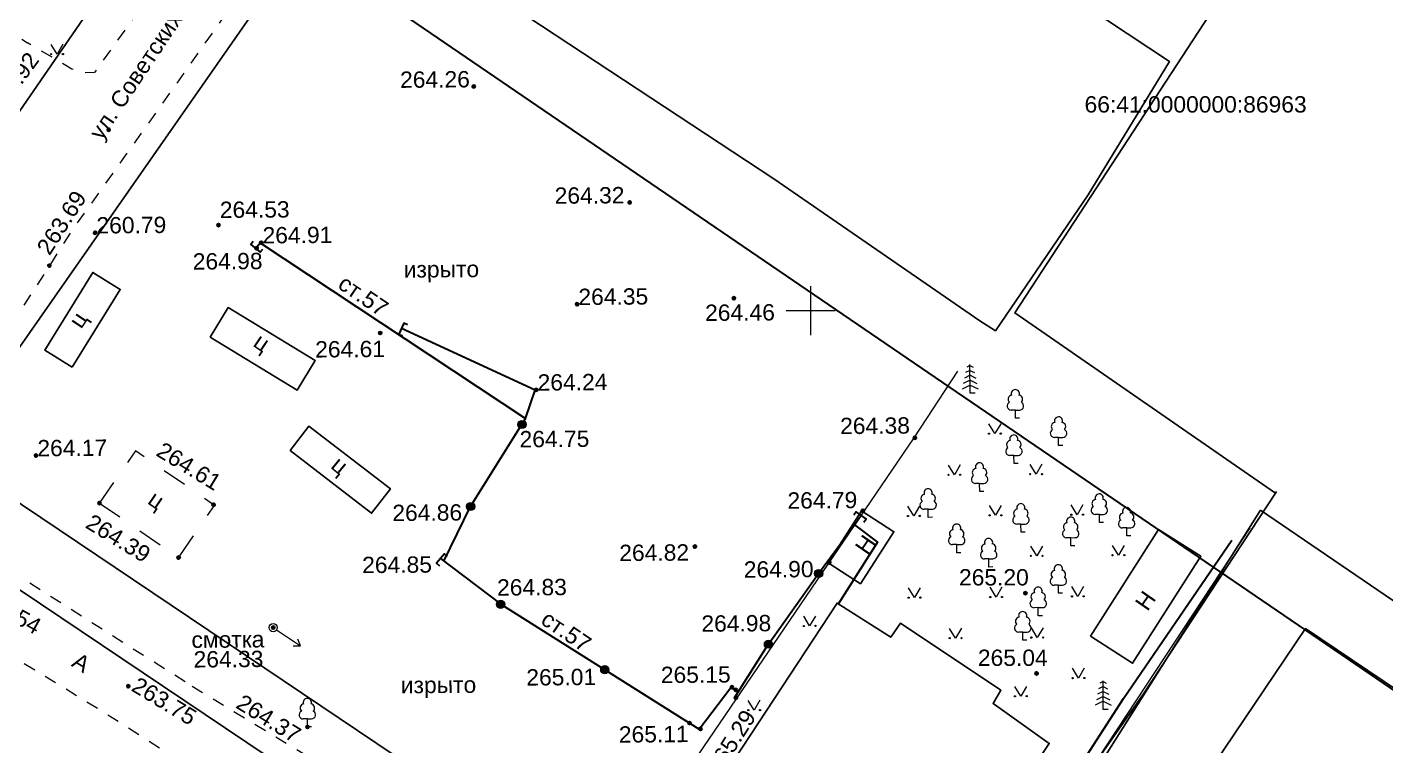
# Model space of a CAD drawing. Header units: metres. Extents: x -1448899 to 1563798, y -293564 to 398817.
# Drawn here: x 1532952 to 1533035.2, y 387523.4 to 387567.4 of the extents above; entities that cross this region are included whole.
import ezdxf
from ezdxf.enums import TextEntityAlignment as Align

# ---------------------------------------------------------------- set-up
doc = ezdxf.new("R2010")
doc.units = ezdxf.units.M
doc.set_wipeout_variables(frame=1)
doc.header["$PDMODE"] = 32
doc.header["$PDSIZE"] = 0.2
doc.linetypes.add('atp_1.5x1.5', pattern=[3, 1.5, -1.5])
for name, color, linetype in [('LABELS', 254, 'Continuous'), ('P', 94, 'Continuous'), ('T', 1, 'Continuous'), ('Z', 30, 'Continuous'), ('Автодорожное хозяйство', 7, 'Continuous'), ('Газопроводы', 7, 'Continuous'), ('Здания и строения', 7, 'Continuous'), ('кадастр', 7, 'Continuous'), ('Объекты электропередачи', 7, 'Continuous'), ('Ограждения', 7, 'Continuous'), ('Отметка', 7, 'Continuous'), ('Пикет', 7, 'Continuous'), ('Растительность', 7, 'Continuous'), ('Сетка координат', 7, 'Continuous')]:
    doc.layers.add(name, color=color, linetype=linetype)
doc.styles.get("Standard").update_dxf_attribs({"font": 'arial.ttf'})
doc.styles.add('Бм431', font='')
doc.styles.get('Бм431').set_extended_font_data('Bm431', italic=True)
doc.linetypes.add('atp_121_g', pattern='A,8,-0.6,["Г",Бм431,S=2,R=0,X=0,Y=-1],-2.3,24', length=34.9)
doc.linetypes.add('atp_474_1a', pattern='A,1,-0.4,[133,ltypeshp.shx,S=0.1,R=0,X=0,Y=0],0.0001,[133,ltypeshp.shx,S=0.2,R=0,X=-0.1,Y=0],0,[133,ltypeshp.shx,S=0.3,R=0,X=-0.2,Y=0],0.0001,[133,ltypeshp.shx,S=0.4,R=0,X=-0.3,Y=0],0,[133,ltypeshp.shx,S=0.5,R=0,X=-0.4,Y=0],0.0001,[130,ltypeshp.shx,S=0.25,R=0,X=0.1,Y=0.75],-0.6,3', length=5.0003)

# ---------------------------------------------------------------- blocks, each defined once
blk = doc.blocks.new('atp_390e')
at = {"color": 0, "linetype": 'ByBlock', "lineweight": -2}
for p, q in [((0, 3.4), (-0.4, 3.2)), ((0, 3.4), (0.4, 3.2)), ((0, 2.2), (-0.688, 1.856)), ((0, 2.8), (-0.544, 2.528)), ((0, 2.8), (0.544, 2.528)), ((0, 2.2), (0.688, 1.856)), ((0, 1), (-0.976, 0.512)), ((0, 1.6), (-0.832, 1.184)), ((0, 1.6), (0.832, 1.184)), ((0, 1), (0.976, 0.512))]:
    blk.add_line(p, q, dxfattribs=at)
blk.add_lwpolyline([(0.6, 0), (0, 0), (0, 3.5)], dxfattribs=at)
blk = doc.blocks.new('atp_390a')
at = {"color": 0, "linetype": 'ByBlock', "lineweight": -2}
for points in [[(0, 0.99), (-0.51, 0.99)], [(0, 0.99), (0.51, 0.99)], [(0, 0), (0, 0.99)], [(0.5, 0), (0, 0)]]:
    blk.add_lwpolyline(points, dxfattribs=at)
for centre, start, end in [((0, 3), 90, 202.242), ((0, 3), 337.758, 90), ((-0.51, 1.49), 115.6346, 270), ((-0.39, 2.32), 97.9406, 227.8197), ((0.39, 2.32), 312.1803, 82.0594), ((0.51, 1.49), 270, 64.3654)]:
    blk.add_arc(centre, 0.5, start, end, dxfattribs=at)
blk = doc.blocks.new('atp_106a')
at = {"color": 0, "linetype": 'ByBlock', "lineweight": -2}
blk.add_circle((0, 0), 0.5, dxfattribs=at)
blk = doc.blocks.new('atp_115c')
at = {"color": 0, "linetype": 'ByBlock', "lineweight": -2}
for points in [[(3.29, -0.5), (4, 0), (3.29, 0.5)], [(0.5, 0), (4, 0)]]:
    blk.add_lwpolyline(points, dxfattribs=at)
blk = doc.blocks.new('atp_416')
at = {"color": 0, "linetype": 'ByBlock', "lineweight": -2}
blk.add_lwpolyline([(0.72, 1.2), (0, 0), (-0.72, 1.2)], dxfattribs=at)
for centre in [(-0.72, 0), (0.72, 0)]:
    blk.add_circle(centre, 0.075, dxfattribs=at)
blk = doc.blocks.new('atp_107a')
at = {"linetype": 'ByBlock', "lineweight": -2}
h = blk.add_hatch(color=0, dxfattribs=at)
edge = h.paths.add_edge_path()
edge.add_arc((0, 0), 0.5, 0, 360)
at = {"color": 0, "linetype": 'ByBlock', "lineweight": -2}
blk.add_circle((0, 0), 0.5, dxfattribs=at)
blk = doc.blocks.new('atp_122b')
at = {"color": 0, "linetype": 'ByBlock', "lineweight": -2}
blk.add_lwpolyline([(0.5, 0.75), (0, 0.75), (0, -0.75), (0.5, -0.75)], dxfattribs=at)
blk = doc.blocks.new('A$C0BB7152E')
at = {"layer": 'P', "linetype": 'Continuous'}
for points in [[(1532988.7, 387587.54), (1533000.09, 387579.74), (1533021.97, 387565.24), (1533016.99, 387557.08), (1533011.31, 387548.77), (1533010.36, 387549.37), (1532997.75, 387558.07), (1532977.66, 387571.31), (1532976.24, 387572.85), (1532978.37, 387576.16), (1532980.93, 387577.37), (1532982.06, 387578.08), (1532984.14, 387581.06)], [(1533027.53, 387537.78), (1533043.76, 387526.73), (1533066.5, 387559.26), (1533083.59, 387547.7), (1533090.35, 387543.13), (1533078.7, 387543.06), (1533073.28, 387535.03), (1533057.27, 387545.81), (1533044.18, 387526.29), (1533041.79, 387522.78), (1533030.28, 387530.54), (1533010.29, 387500.87), (1533005.31, 387504.27), (1533006.59, 387506.2), (1533014.19, 387516.67)], [(1533010.29, 387500.87), (1533030.28, 387530.54), (1533041.79, 387522.78), (1533044.18, 387526.29), (1533057.27, 387545.81), (1533073.28, 387535.03), (1533078.7, 387543.06), (1533090.35, 387543.13), (1533099.34, 387537.06), (1533116.54, 387525.57), (1533137.21, 387511.96), (1533150.15, 387503.46), (1533144.22, 387493.7), (1533140.47, 387487.53), (1533116.61, 387453.32), (1533105.62, 387436.99), (1533072.3, 387459.38), (1533071.77, 387459.46), (1533054.94, 387470.28), (1533056.38, 387472.53), (1533039.97, 387483.63), (1533038.69, 387481.83), (1533021.63, 387493.11)]]:
    blk.add_lwpolyline(points, close=True, dxfattribs=at)
at = {"layer": 'T', "linetype": 'Continuous'}
for points in [[(1533030.39, 387586.42), (1533034.63, 387583.78), (1533012.49, 387549.86), (1533028.45, 387538.83), (1533028.51, 387538.92)], [(1533028.45, 387538.83), (1533020.42, 387526.61), (1533012.98, 387515.96), (1533007.25, 387507.76), (1533005.84, 387505.29)]]:
    blk.add_lwpolyline(points, dxfattribs=at)
at = {"layer": 'Z', "linetype": 'Continuous'}
blk.add_lwpolyline([(1533097.19, 387762.94), (1533070.58, 387723.24), (1533071.56, 387707.06), (1533055.42, 387680.86), (1533041.73, 387657.54), (1533027.45, 387637.63), (1533010.33, 387631.95), (1532946.15, 387540.01), (1532918.03, 387497.47), (1532895.06, 387461.77), (1532867.1, 387419.72), (1532845.93, 387387.45), (1532828.37, 387398.97), (1532849.58, 387431.3), (1532877.48, 387473.27), (1532900.43, 387508.95), (1532928.77, 387551.81), (1532997.11, 387649.69), (1533014.37, 387655.41), (1533024.11, 387669), (1533037.42, 387691.68), (1533050.2, 387712.42), (1533049.2, 387729.04), (1533079.74, 387774.63)], close=True, dxfattribs=at)
for points in [[(1532973.48, 387594.06), (1532940.27, 387545.81), (1532978, 387520.44), (1533024.5, 387489.47), (1533067.03, 387460.78), (1533095.7, 387441.78), (1533096.27, 387441.1), (1533108.36, 387432.01), (1533122.52, 387426.67)], [(1533122.65, 387419.04), (1533119.66, 387420.83), (1533119.93, 387423.38), (1533106.41, 387428.47), (1533096.02, 387436.28), (1533091.63, 387405.62), (1533087.23, 387406.06), (1533091.96, 387438.98), (1533064.59, 387457.12), (1533022.06, 387485.81), (1532975.56, 387516.78), (1532937.66, 387542.26)]]:
    blk.add_lwpolyline(points, dxfattribs=at)
at = {"layer": 'LABELS'}
blk.add_text('66:41:0000000:86963', height=1, dxfattribs=at).set_placement((1533023.56, 387562.625), align=Align.MIDDLE_CENTER)
blk = doc.blocks.new('A$C0ab4c2d5')
for points in [[(96.798, 248.086), (99.777, 252.827), (98.098, 253.882), (95.119, 249.14)], [(105.251, 249.86), (110.552, 246.574), (111.671, 248.378), (106.369, 251.665)], [(110.091, 242.884), (115.052, 239.005), (116.217, 240.495), (111.256, 244.374)], [(158.984, 231.132), (163.213, 237.645), (165.786, 235.974), (161.557, 229.461)]]:
    blk.add_lwpolyline(points, close=True)
at = {"elevation": 264.326}
blk.add_lwpolyline([(142.966, 235.755), (145.041, 238.913), (147.008, 237.62), (144.933, 234.462)], close=True, dxfattribs=at)
blk.add_lwpolyline([(136.181, 222.313), (143.502, 233.287), (146.769, 231.173), (147.362, 232.018), (153.487, 227.876), (153.002, 227.063), (156.413, 224.59), (148.988, 213.684), (145.511, 216.204), (144.783, 215.147), (138.911, 219.24), (139.499, 220.155), (136.181, 222.313)])
at = {"layer": 'Автодорожное хозяйство', "color": 7, "linetype": 'atp_1.5x1.5', "lineweight": 15, "ltscale": 0.5, "flags": 128}
for points in [[(94.54, 278.929), (102.585, 272.831), (102.606, 272.434), (102.418, 271.756), (98.291, 266.121), (97.672, 266.101), (96.923, 266.341), (94.216, 267.955)], [(90.226, 270.827), (94.216, 267.955)], [(103.979, 228.517), (112.534, 223.232), (125.621, 214.339)]]:
    blk.add_lwpolyline(points, dxfattribs=at)
at = {"layer": 'Газопроводы', "linetype": 'atp_121_g', "lineweight": 30, "ltscale": 0.5, "elevation": 262.406, "flags": 128}
for points in [[(108.066, 255.273), (108.35, 255.611), (124.512, 244.738)], [(119.445, 236.042), (121.114, 239.369), (124.512, 244.738), (125.114, 246.47), (116.961, 250.295)], [(137.183, 227.53), (139.224, 230.728), (142.384, 235.107), (144.603, 238.057), (145.996, 236.989), (143.565, 233.209)], [(119.243, 236.198), (122.91, 233.37), (135.002, 225.64), (136.952, 228.178), (137.396, 227.864)], [(129.208, 178.282), (138.992, 193.341), (146.679, 205.5), (160.99, 227.305), (167.69, 236.942)]]:
    blk.add_lwpolyline(points, dxfattribs=at)
at = {"layer": 'Газопроводы', "linetype": 'atp_121_g', "lineweight": 30, "ltscale": 0.5, "flags": 128}
blk.add_lwpolyline([(144.603, 238.057), (145.013, 238.65)], dxfattribs=at)
at = {"layer": 'Здания и строения', "color": 7, "linetype": 'atp_1.5x1.5', "lineweight": 15, "flags": 128}
blk.add_lwpolyline([(98.401, 239.76), (103.216, 236.387), (105.442, 239.564), (100.627, 242.937)], close=True, dxfattribs=at)
at = {"layer": 'Ограждения', "color": 7, "linetype": 'atp_474_1a', "lineweight": 15, "ltscale": 0.5, "elevation": 262.406, "flags": 128}
for points in [[(150.984, 247.424), (148.27, 243.356), (130.235, 217.298)], [(168.787, 237.695), (147.057, 205.255), (154.937, 199.848)]]:
    blk.add_lwpolyline(points, dxfattribs=at)
at = {"layer": 'Пикет', "color": 0}
for p in [(121.507, 265.079, 264.256), (99.141, 262.605, 263.839), (130.994, 257.908, 264.321), (98.262, 256.309, 260.794), (105.818, 256.718, 264.531), (108.422, 255.621, 264.908), (108.138, 255.283, 264.978), (95.445, 254.315), (137.33, 251.99, 264.459), (127.724, 251.701, 264.354), (115.665, 250.035, 264.611), (125.186, 246.48, 264.242), (124.295, 244.366, 264.759), (148.342, 243.366, 264.378), (94.537, 242.698, 264.167), (98.401, 239.76, 264.391), (105.385, 239.604, 264.606), (121.187, 239.379, 264.865), (145.114, 238.923, 264.794), (103.216, 236.387, 264.486), (134.825, 236.812, 264.821), (143.039, 235.765, 264.803), (142.456, 235.117, 264.906), (155.029, 233.802, 265.206), (122.983, 233.38, 264.83), (139.296, 230.738, 264.975), (129.309, 229.247, 265.015), (155.675, 228.884, 265.038), (100.078, 228.533, 263.745), (137.025, 228.188, 265.148), (137.251, 228.021, 265.149), (137.256, 227.54, 265.131), (111.026, 225.955, 264.367), (134.412, 226.014, 265.113), (135.075, 225.65, 265.153)]:
    blk.add_point(p, dxfattribs=at)
at = {"layer": 'Газопроводы', "linetype": 'Continuous', "lineweight": 30}
for p, xscale, yscale, zscale, rotation in [((108.066, 255.273), 0.5000000000000001, 0.5000000000000001, 0.5000000000000001, 49.96179047418713), ((116.961, 250.295), 0.5000000000000003, 0.5000000000000003, 0.5000000000000003, 334.8652151270521), ((145.013, 238.65), 0.5, 0.5, 0.5, 235.3125076752677), ((119.243, 236.198, 262.406), 0.5000000000000007, 0.5000000000000007, 0.5000000000000007, 319.4112430666138)]:
    blk.add_blockref('atp_122b', p, dxfattribs=dict(at, xscale=xscale, yscale=yscale, zscale=zscale, rotation=rotation))
at = {"layer": 'кадастр', "rotation": 359.5536696139991}
blk.add_blockref('A$C0BB7152E', (-1535830.425, -375345.193), dxfattribs=at)
at = {"layer": 'Объекты электропередачи', "color": 7, "linetype": 'Continuous', "lineweight": 15, "xscale": 0.4999999999999996, "yscale": 0.4999999999999996, "zscale": 0.4999999999999996, "rotation": 321.2733548779389}
for p in [(124.295, 244.366, 264.759), (121.114, 239.369, 262.406), (142.384, 235.107, 262.406), (122.91, 233.37, 262.406), (139.275, 230.799, 262.406), (129.246, 229.319, 262.406)]:
    blk.add_blockref('atp_107a', p, dxfattribs=at)
at = {"layer": 'Растительность', "color": 7, "linetype": 'Continuous', "lineweight": 15, "xscale": 0.5, "yscale": 0.5, "zscale": 0.5}
for name, p in [('atp_416', (96.018, 267.26)), ('atp_390e', (151.743, 246.068)), ('atp_390a', (154.507, 244.52)), ('atp_390a', (157.132, 242.827)), ('atp_416', (153.235, 243.581)), ('atp_390a', (154.392, 241.744)), ('atp_416', (150.735, 241.081)), ('atp_390a', (152.278, 240.05)), ('atp_416', (155.735, 241.081)), ('atp_390a', (149.119, 238.489)), ('atp_390a', (159.591, 238.095)), ('atp_416', (148.235, 238.581)), ('atp_416', (153.235, 238.581)), ('atp_390a', (154.788, 237.534)), ('atp_416', (158.235, 238.581)), ('atp_390a', (161.26, 237.254)), ('atp_390a', (150.851, 236.312)), ('atp_390a', (157.833, 236.681)), ('atp_390a', (152.8, 235.42)), ('atp_416', (155.735, 236.081)), ('atp_416', (160.735, 236.081)), ('atp_390a', (157.055, 233.777)), ('atp_416', (148.235, 233.581)), ('atp_416', (153.235, 233.581)), ('atp_390a', (155.807, 232.414)), ('atp_416', (158.235, 233.581)), ('atp_416', (141.808, 231.898)), ('atp_390a', (154.852, 230.924)), ('atp_416', (150.735, 231.081)), ('atp_416', (155.735, 231.081)), ('atp_416', (158.235, 228.581)), ('atp_416', (154.696, 227.494)), ('atp_390e', (159.736, 226.65)), ('atp_390a', (111.026, 225.955, 264.367)), ('atp_416', (138.372, 226.772))]:
    blk.add_blockref(name, p, dxfattribs=at)
at = {"layer": 'Отметка'}
for s, rotation, p in [('ул. Советских женщин', 55.84969, (98.703, 261.903)), ('263.92', 53.27225, (92.422, 263.477, 263.915)), ('263.69', 56.72956, (95.457, 254.883, 263.696)), ('ст.57', 325.31697, (113.015, 252.855, -3.81)), ('ц', 56.07599, (97.363, 250.382, 260.801)), ('ц', 325.31697, (107.813, 249.332, 260.801)), ('264.61', 328.15948, (101.822, 242.676, 264.606)), ('ц', 320.09882, (112.512, 241.833, 260.801)), ('ц', 325.31697, (101.283, 239.743, 260.801)), ('264.39', 328.15948, (97.458, 238.299, 264.391)), ('Н', 54.8976, (145.377, 236.149)), ('263.54', 330.61274, (90.678, 233.807, 263.538)), ('265.20', 359.55367, (150.967, 234.305, 265.206)), ('Н', 54.8976, (162.49, 232.586)), ('ст.57', 325.31697, (125.278, 232.213, -3.81)), ('А', 328.31896, (96.548, 229.824, 261.846)), ('265.04', 359.55367, (152.085, 229.371, 265.038)), ('263.75', 328.47796, (100.19, 228.3, 263.745)), ('264.37', 327.91986, (106.585, 227.199, 264.367)), ('265.29', 57.23775, (136.213, 222.77, -0.035))]:
    blk.add_text(s, height=1, rotation=rotation, dxfattribs=at).set_placement(p)
for s, p in [('264.26', (116.999, 265.029, 264.256)), ('264.32', (126.405, 257.858, 264.321)), ('264.53', (105.905, 257.15, 264.531)), ('260.79', (98.349, 256.259, 260.794)), ('264.91', (108.509, 255.571, 264.908)), ('264.98', (104.223, 254.002, 264.978)), ('изрыто', (117.13, 253.409)), ('264.35', (127.811, 251.651, 264.354)), ('264.46', (135.557, 250.616, 264.459)), ('264.61', (111.676, 248.563, 264.611)), ('264.24', (125.273, 246.43, 264.242)), ('264.38', (143.767, 243.626, 264.378)), ('264.17', (94.624, 242.648, 264.167)), ('264.75', (124.141, 242.967, 264.759)), ('264.86', (116.319, 238.516, 264.865)), ('264.79', (140.509, 239.086, 264.794)), ('264.85', (114.448, 235.344, 264.852)), ('264.82', (130.189, 235.959, 264.821)), ('264.90', (137.802, 234.882, 264.906)), ('264.83', (122.693, 233.901, 264.83)), ('264.98', (135.183, 231.593, 264.975)), ('смотка', (103.964, 230.846, 264.33)), ('264.33', (104.086, 229.646, 264.33)), ('изрыто', (116.754, 227.966)), ('265.01', (124.441, 228.384, 265.015)), ('265.15', (132.676, 228.473, 265.148)), ('265.11', (130.078, 224.846, 265.113))]:
    blk.add_text(s, height=1, dxfattribs=at).set_placement(p)
at = {"layer": 'Объекты электропередачи', "color": 7, "linetype": 'Continuous', "lineweight": 15, "xscale": 0.5000000000000007, "yscale": 0.5000000000000007, "zscale": 0.5000000000000007, "rotation": 168.7268129509741}
blk.add_blockref('atp_106a', (108.973, 232.054), dxfattribs=at)
at = {"color": 5, "lineweight": 30}
blk.add_lwpolyline([(216.791, 5.82), (307.271, 137.682), (92.911, 286.428), (0, 152.622), (216.791, 5.82)], dxfattribs=at)
at = {"layer": 'Автодорожное хозяйство', "color": 7, "linetype": 'atp_1.5x1.5', "lineweight": 15, "ltscale": 0.5, "flags": 128}
for points in [[(113.381, 279.433), (102.271, 263.945), (96.87, 256.505), (90.096, 246.097), (88.543, 243.406), (87.881, 242.311), (87.773, 241.309), (87.894, 239.984), (89.971, 237.576), (103.979, 228.517)], [(35.761, 165.337), (36.102, 166.02), (44.243, 178.846), (46.191, 181.73), (58.351, 199.593), (83.686, 235.094), (84.244, 235.094), (89.551, 232.584), (98.414, 227.058), (110.512, 219.18), (118.518, 213.136), (131.3, 204.734), (145.001, 195.426), (157.967, 186.573), (194.079, 162.016), (201.143, 156.742), (206.857, 152.772), (224.198, 141.037), (236.111, 134.078)]]:
    blk.add_lwpolyline(points, dxfattribs=at)
at = {"layer": 'Пикет', "color": 0}
blk.add_point((108.973, 232.054, 264.33), dxfattribs=at)
at = {"layer": 'Объекты электропередачи', "color": 7, "linetype": 'Continuous', "lineweight": 15, "xscale": 0.5, "yscale": 0.5, "zscale": 0.5, "rotation": 325.8335804962327}
blk.add_blockref('atp_115c', (108.973, 232.054), dxfattribs=at)
blk = doc.blocks.new('atp_012')
at = {"color": 0, "linetype": 'ByBlock', "lineweight": -2}
for points in [[(0, -3), (0, 3)], [(-3, 0), (3, 0)]]:
    blk.add_lwpolyline(points, dxfattribs=at)

msp = doc.modelspace()

# ---------------------------------------------------------------- block references
at = {"layer": 'Газопроводы', "rotation": 0.4463303860005405}
msp.add_blockref('A$C0ab4c2d5', (1532859.941, 387297.702), dxfattribs=at)

# ---------------------------------------------------------------- next in the draw order: linework, layer by layer
at = {"layer": 'Газопроводы', "color": 6, "lineweight": 200}
msp.add_circle((1532929.516, 387447.663), 11368.91, dxfattribs=at)

# ---------------------------------------------------------------- next in the draw order: block references
at = {"layer": 'Сетка координат', "color": 92, "linetype": 'Continuous', "lineweight": 15, "xscale": 0.5, "yscale": 0.5, "zscale": 0.5}
msp.add_blockref('atp_012', (1533000, 387550), dxfattribs=at)

doc.saveas('drawing.dxf')
